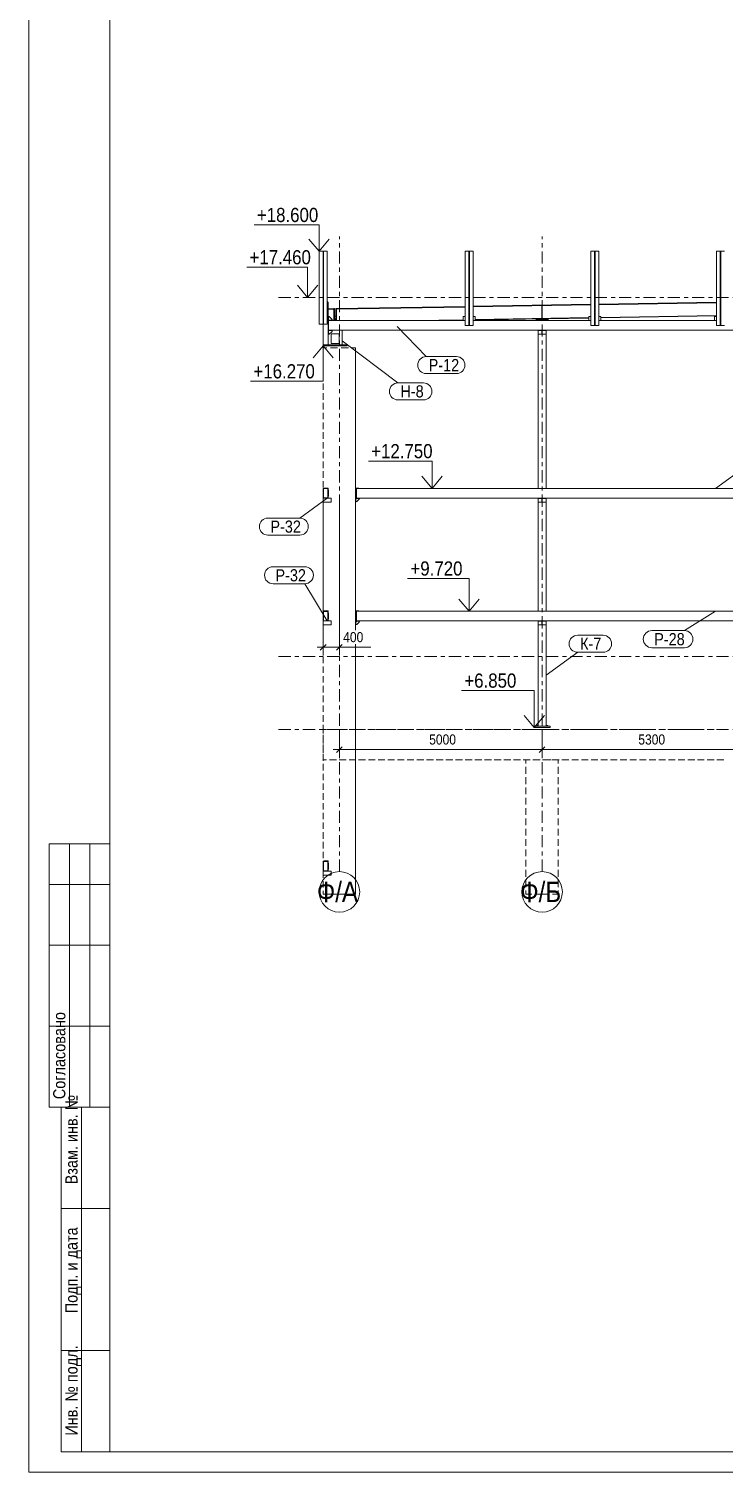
# Model space of a CAD drawing. Header units: millimetres. Extents: x -423 to 766, y -621 to 220.
# Drawn here: x -423.5 to -252, y -621.4 to -265.3 of the extents above; entities that cross this region are included whole.
import ezdxf

# ---------------------------------------------------------------- set-up
doc = ezdxf.new("R2010")
doc.units = ezdxf.units.MM
doc.linetypes.add('XKITLINE00', pattern=[0])
doc.linetypes.add('XKITLINE03', pattern=[6, 3, -1, 1, -1])
for name, color, linetype, lineweight in [('DrawingSheet', 5, 'Continuous', 0), ('LevelText', 7, 'Continuous', 0), ('OtherObjectType', 1, 'Continuous', 0), ('Part', 2, 'Continuous', 0), ('PartMark', 3, 'Continuous', 0), ('ReferenceModel', 1, 'Continuous', 0), ('S-GRID', 1, 'Continuous', 0), ('Z-DIMENSIONS', 1, 'Continuous', 0)]:
    doc.layers.add(name, color=color, linetype=linetype, lineweight=lineweight)
doc.styles.add('GOST type A', font='ARIAL.TTF')

msp = doc.modelspace()

# ---------------------------------------------------------------- linework, layer by layer
at = {"layer": 'DrawingSheet', "linetype": 'XKITLINE00', "lineweight": 0}
for p, q in [((-423.49, 219.62), (-423.49, -621.38)), ((-403.49, 214.62), (-403.49, -616.38)), ((-403.49, -616.38), (760.51, -616.38)), ((-423.49, -621.38), (765.51, -621.38))]:
    msp.add_line(p, q, dxfattribs=at)
at = {"layer": 'LevelText', "linetype": 'XKITLINE00', "lineweight": 0}
for p, q in [((-354.7, -313.69), (-367.95, -313.69)), ((-351.9, -313.69), (-354.7, -313.69)), ((-351.9, -320.19), (-351.9, -313.69)), ((-354.4, -317.19), (-351.9, -320.19)), ((-351.9, -320.19), (-349.4, -317.19)), ((-356.52, -324.12), (-369.77, -324.12)), ((-354.75, -324.12), (-356.52, -324.12)), ((-354.75, -331.59), (-354.75, -324.12)), ((-357.25, -328.59), (-354.75, -331.59)), ((-354.75, -331.59), (-352.25, -328.59)), ((-350.9, -343.49), (-353.4, -346.49)), ((-350.9, -343.49), (-350.9, -352.26)), ((-348.4, -346.49), (-350.9, -343.49)), ((-355.55, -352.26), (-368.8, -352.26)), ((-350.9, -352.26), (-355.55, -352.26)), ((-326.73, -371.96), (-339.76, -371.96)), ((-324.04, -371.96), (-326.73, -371.96)), ((-324.04, -378.69), (-324.04, -371.96)), ((-326.54, -375.69), (-324.04, -378.69)), ((-324.04, -378.69), (-321.54, -375.69)), ((-318.18, -400.91), (-330.07, -400.91)), ((-314.9, -400.91), (-318.18, -400.91)), ((-314.9, -408.99), (-314.9, -400.91)), ((-317.4, -405.99), (-314.9, -408.99)), ((-314.9, -408.99), (-312.4, -405.99)), ((-305.12, -428.56), (-316.78, -428.56)), ((-298.85, -428.56), (-305.12, -428.56)), ((-298.85, -437.69), (-298.85, -428.56)), ((-301.35, -434.69), (-298.85, -437.69)), ((-298.85, -437.69), (-296.35, -434.69))]:
    msp.add_line(p, q, dxfattribs=at)
at = {"layer": 'OtherObjectType', "linetype": 'XKITLINE00', "lineweight": 0}
for p, q in [((-418.49, -531.38), (-418.49, -466.38)), ((-418.49, -466.38), (-403.49, -466.38)), ((-413.49, -531.38), (-413.49, -466.38)), ((-408.49, -531.38), (-408.49, -466.38)), ((-403.49, -466.38), (-403.49, -616.38)), ((-418.49, -476.38), (-403.49, -476.38)), ((-418.49, -491.38), (-403.49, -491.38)), ((-418.49, -511.38), (-403.49, -511.38)), ((-418.49, -531.38), (-403.49, -531.38)), ((-415.49, -531.38), (-415.49, -616.38)), ((-410.49, -531.38), (-410.49, -616.38)), ((-415.49, -556.38), (-403.49, -556.38)), ((-415.49, -591.38), (-403.49, -591.38)), ((-415.49, -616.38), (-403.49, -616.38))]:
    msp.add_line(p, q, dxfattribs=at)
at = {"layer": 'Part', "linetype": 'XKITLINE00', "lineweight": 0}
for p, q in [((-350.9, -320.19), (-351.9, -320.19)), ((-351.9, -320.19), (-351.9, -338.19)), ((-349.9, -320.19), (-350.9, -320.19)), ((-350.9, -320.19), (-350.9, -338.19)), ((-350.82, -338.19), (-350.82, -320.19)), ((-349.9, -320.19), (-349.9, -338.19)), ((-314.9, -320.19), (-315.9, -320.19)), ((-315.9, -320.19), (-315.9, -338.49)), ((-314.98, -338.49), (-314.98, -320.19)), ((-314.9, -338.49), (-314.9, -320.19)), ((-314.9, -320.19), (-313.9, -320.19)), ((-314.9, -320.19), (-314.9, -338.49)), ((-314.82, -338.49), (-314.82, -320.19)), ((-313.9, -338.49), (-313.9, -320.19)), ((-283.9, -320.19), (-284.9, -320.19)), ((-284.9, -320.19), (-284.9, -338.49)), ((-283.98, -338.49), (-283.98, -320.19)), ((-283.9, -338.49), (-283.9, -320.19)), ((-283.9, -320.19), (-282.9, -320.19)), ((-283.9, -320.19), (-283.9, -338.49)), ((-283.82, -338.49), (-283.82, -320.19)), ((-282.9, -338.49), (-282.9, -320.19)), ((-252.9, -320.19), (-253.9, -320.19)), ((-253.9, -320.19), (-253.9, -338.49)), ((-252.98, -338.49), (-252.98, -320.19)), ((-252.9, -338.49), (-252.9, -320.19)), ((-252.9, -320.19), (-251.9, -320.19)), ((-252.9, -320.19), (-252.9, -338.49)), ((-252.82, -338.49), (-252.82, -320.19)), ((-349.9, -332.69), (-349.75, -332.69)), ((-349.9, -332.73), (-349.7, -332.73)), ((-349.75, -332.69), (-349.75, -332.73)), ((-349.7, -343.29), (-349.7, -332.73)), ((-349.7, -334.39), (-348.28, -334.39)), ((-349.7, -334.47), (-348.28, -334.47)), ((-348.48, -334.47), (-348.28, -334.67)), ((-348.28, -337.29), (-348.28, -334.29)), ((-348.28, -334.29), (-348.12, -334.29)), ((-348.12, -334.29), (-348.12, -337.29)), ((-347.64, -334.29), (-347.8, -334.29)), ((-347.8, -334.29), (-347.8, -337.29)), ((-347.64, -334.36), (-315.9, -333.82)), ((-347.64, -334.5), (-315.9, -333.96)), ((-347.64, -337.29), (-347.64, -334.29)), ((-313.9, -333.78), (-284.9, -333.28)), ((-313.9, -333.92), (-284.9, -333.42)), ((-297.01, -333.64), (-296.95, -336.74)), ((-297.01, -333.64), (-296.91, -333.64)), ((-296.91, -333.64), (-296.85, -336.74)), ((-282.9, -333.25), (-253.9, -332.75)), ((-282.9, -333.39), (-253.9, -332.89)), ((-351.9, -338.19), (-350.9, -338.19)), ((-349.9, -338.19), (-350.9, -338.19)), ((-350.9, -343.29), (-350.9, -338.19)), ((-349.7, -337.29), (-349.7, -336.29)), ((-349.7, -336.29), (-349.62, -336.29)), ((-348.7, -337.29), (-349.7, -337.29)), ((-349.62, -336.29), (-349.62, -337.21)), ((-349.62, -336.29), (-349.42, -336.29)), ((-349.47, -337.21), (-349.62, -337.06)), ((-349.62, -337.21), (-348.7, -337.21)), ((-349.6, -337.34), (-349.6, -339.64)), ((-349.6, -337.34), (-349.56, -337.34)), ((-349.56, -337.29), (-315.9, -337.29)), ((-349.56, -339.69), (-349.56, -337.29)), ((-349.42, -336.29), (-348.7, -337.01)), ((-348.7, -337.01), (-348.7, -337.21)), ((-348.7, -337.21), (-348.7, -337.29)), ((-348.12, -336.19), (-347.8, -336.19)), ((-348.04, -336.89), (-348.12, -336.89)), ((-348.12, -336.89), (-348.12, -337.29)), ((-348.04, -336.89), (-347.88, -336.89)), ((-348.04, -337.29), (-348.04, -336.89)), ((-347.88, -336.99), (-348.04, -336.99)), ((-348.04, -336.99), (-348.04, -337.29)), ((-347.8, -336.89), (-347.88, -336.89)), ((-347.88, -336.89), (-347.88, -337.29)), ((-347.88, -337.29), (-347.88, -336.99)), ((-347.8, -337.29), (-347.8, -336.89)), ((-328.38, -337.29), (-316.4, -337.09)), ((-320.25, -337.29), (-316.4, -337.23)), ((-316.4, -336.29), (-315.9, -336.29)), ((-316.4, -337.29), (-316.4, -336.29)), ((-316.4, -337.29), (-315.9, -337.29)), ((-313.9, -336.29), (-313.4, -336.29)), ((-313.9, -337.29), (-284.9, -337.29)), ((-313.9, -337.29), (-313.4, -337.29)), ((-313.4, -337.29), (-313.4, -336.29)), ((-313.4, -337.04), (-285.4, -336.55)), ((-313.4, -337.18), (-296.87, -336.89)), ((-295.4, -336.86), (-298.4, -336.92)), ((-298.4, -336.92), (-298.4, -337.08)), ((-295.41, -337.02), (-298.4, -337.08)), ((-298.4, -337.08), (-298.4, -337.24)), ((-295.4, -337.18), (-298.4, -337.24)), ((-297.9, -337.29), (-297.9, -337.23)), ((-296.95, -336.74), (-296.85, -336.74)), ((-295.9, -337.29), (-295.9, -337.19)), ((-295.4, -337.02), (-295.41, -337.02)), ((-295.41, -337.02), (-295.4, -337.18)), ((-295.4, -336.87), (-285.4, -336.69)), ((-295.4, -336.86), (-295.4, -337.02)), ((-285.4, -336.29), (-284.9, -336.29)), ((-285.4, -337.29), (-285.4, -336.29)), ((-285.4, -337.29), (-284.9, -337.29)), ((-282.9, -336.29), (-282.4, -336.29)), ((-282.9, -337.29), (-253.9, -337.29)), ((-282.9, -337.29), (-282.4, -337.29)), ((-282.4, -336.5), (-253.9, -336.01)), ((-282.4, -336.64), (-253.9, -336.15)), ((-282.4, -337.29), (-282.4, -336.29)), ((-254.4, -336.29), (-253.9, -336.29)), ((-254.4, -337.29), (-254.4, -336.29)), ((-254.4, -337.29), (-253.9, -337.29)), ((-349.7, -338.39), (-349.6, -338.39)), ((-349.7, -339.69), (-349.7, -340.69)), ((-348.7, -339.69), (-349.7, -339.69)), ((-349.7, -340.69), (-349.62, -340.69)), ((-349.62, -339.92), (-349.47, -339.77)), ((-349.62, -340.69), (-349.62, -339.77)), ((-349.62, -339.77), (-348.7, -339.77)), ((-349.62, -340.69), (-349.42, -340.69)), ((-349.6, -339.64), (-349.56, -339.64)), ((-231.99, -339.69), (-349.56, -339.69)), ((-349.42, -340.69), (-348.7, -339.97)), ((-348.96, -342.99), (-348.96, -340.59)), ((-348.96, -340.59), (-346.96, -340.59)), ((-348.7, -339.77), (-348.7, -339.69)), ((-348.7, -339.97), (-348.7, -339.77)), ((-346.96, -340.59), (-346.96, -342.99)), ((-346.22, -343.29), (-346.22, -339.69)), ((-314.9, -338.49), (-315.9, -338.49)), ((-314.9, -338.49), (-313.9, -338.49)), ((-297.9, -340.69), (-297.9, -339.69)), ((-297.9, -339.77), (-295.9, -339.77)), ((-295.9, -340.69), (-297.9, -340.69)), ((-297.9, -378.69), (-297.9, -340.69)), ((-296.95, -340.57), (-296.95, -339.77)), ((-296.95, -339.97), (-296.85, -339.97)), ((-296.85, -340.57), (-296.95, -340.57)), ((-296.85, -339.77), (-296.85, -340.57)), ((-295.9, -339.69), (-295.9, -340.69)), ((-295.9, -378.69), (-295.9, -340.69)), ((-283.9, -338.49), (-284.9, -338.49)), ((-283.9, -338.49), (-282.9, -338.49)), ((-252.9, -338.49), (-253.9, -338.49)), ((-252.9, -338.49), (-251.9, -338.49)), ((-350.9, -343.29), (-349.7, -343.29)), ((-350.9, -343.49), (-350.9, -343.29)), ((-350.9, -343.29), (-345.02, -343.29)), ((-350.9, -343.49), (-345.02, -343.49)), ((-346.96, -342.99), (-348.96, -342.99)), ((-345.02, -343.49), (-345.02, -343.29)), ((-350.9, -381.09), (-350.9, -378.69)), ((-350.9, -378.69), (-350.7, -378.69)), ((-349.74, -378.73), (-350.86, -378.73)), ((-350.86, -378.73), (-350.86, -381.05)), ((-350.7, -378.69), (-350.7, -378.61)), ((-349.7, -378.61), (-350.7, -378.61)), ((-349.7, -378.69), (-350.7, -378.69)), ((-349.74, -381.05), (-349.74, -378.73)), ((-349.7, -378.69), (-349.7, -378.61)), ((-349.7, -379.14), (-349.7, -378.69)), ((-349.7, -380.64), (-349.7, -379.14)), ((-349.7, -379.14), (-349.62, -379.14)), ((-349.62, -380.64), (-349.7, -380.64)), ((-349.7, -381.09), (-349.7, -380.64)), ((-349.62, -379.14), (-349.62, -380.64)), ((-342.1, -378.61), (-342.9, -378.61)), ((-342.9, -378.61), (-342.9, -378.69)), ((-342.9, -378.69), (-342.7, -378.69)), ((-342.9, -379.14), (-342.74, -379.14)), ((-342.9, -380.64), (-342.9, -379.14)), ((-342.74, -380.64), (-342.9, -380.64)), ((-342.74, -378.73), (-342.74, -381.05)), ((-342.74, -378.73), (-342.7, -378.73)), ((-342.7, -381.09), (-342.7, -378.69)), ((-342.7, -378.69), (-231.99, -378.69)), ((-342.1, -378.69), (-342.1, -378.61)), ((-348.9, -381.09), (-350.9, -381.09)), ((-350.9, -381.09), (-350.9, -382.09)), ((-348.9, -382.09), (-350.9, -382.09)), ((-350.86, -381.05), (-349.74, -381.05)), ((-348.9, -381.09), (-348.9, -382.09)), ((-342.9, -381.09), (-342.9, -382.09)), ((-341.9, -381.09), (-342.9, -381.09)), ((-342.9, -382.09), (-342.82, -382.09)), ((-342.82, -381.37), (-342.62, -381.17)), ((-342.82, -382.09), (-342.82, -381.17)), ((-342.82, -381.17), (-341.9, -381.17)), ((-342.82, -381.97), (-342.62, -381.97)), ((-342.74, -381.05), (-342.7, -381.05)), ((-342.7, -381.09), (-231.99, -381.09)), ((-342.62, -381.97), (-342.02, -381.37)), ((-342.02, -381.37), (-342.02, -381.17)), ((-341.9, -381.17), (-341.9, -381.09)), ((-297.9, -382.09), (-297.9, -381.09)), ((-297.9, -381.17), (-295.9, -381.17)), ((-295.9, -382.09), (-297.9, -382.09)), ((-297.9, -408.99), (-297.9, -382.09)), ((-296.95, -381.97), (-296.95, -381.17)), ((-296.95, -381.37), (-296.85, -381.37)), ((-296.85, -381.97), (-296.95, -381.97)), ((-296.85, -381.17), (-296.85, -381.97)), ((-295.9, -381.09), (-295.9, -382.09)), ((-295.9, -408.99), (-295.9, -382.09)), ((-350.9, -411.39), (-350.9, -408.99)), ((-350.9, -408.99), (-350.7, -408.99)), ((-349.74, -409.03), (-350.86, -409.03)), ((-350.86, -409.03), (-350.86, -411.35)), ((-350.7, -408.99), (-350.7, -408.91)), ((-349.7, -408.91), (-350.7, -408.91)), ((-349.7, -408.99), (-350.7, -408.99)), ((-349.74, -411.35), (-349.74, -409.03)), ((-349.7, -408.99), (-349.7, -408.91)), ((-349.7, -409.44), (-349.7, -408.99)), ((-349.7, -410.94), (-349.7, -409.44)), ((-349.7, -409.44), (-349.62, -409.44)), ((-349.62, -409.44), (-349.62, -410.94)), ((-342.1, -408.91), (-342.9, -408.91)), ((-342.9, -408.91), (-342.9, -408.99)), ((-342.9, -408.99), (-342.7, -408.99)), ((-342.9, -409.44), (-342.74, -409.44)), ((-342.9, -410.94), (-342.9, -409.44)), ((-342.74, -409.03), (-342.74, -411.35)), ((-342.74, -409.03), (-342.7, -409.03)), ((-342.7, -411.39), (-342.7, -408.99)), ((-342.7, -408.99), (-231.99, -408.99)), ((-342.1, -408.99), (-342.1, -408.91)), ((-348.9, -411.39), (-350.9, -411.39)), ((-350.9, -411.39), (-350.9, -412.39)), ((-348.9, -412.39), (-350.9, -412.39)), ((-350.86, -411.35), (-349.74, -411.35)), ((-349.7, -411.39), (-349.7, -410.94)), ((-349.62, -410.94), (-349.7, -410.94)), ((-348.9, -411.39), (-348.9, -412.39)), ((-342.74, -410.94), (-342.9, -410.94)), ((-342.9, -411.39), (-342.9, -412.39)), ((-341.9, -411.39), (-342.9, -411.39)), ((-342.9, -412.39), (-342.82, -412.39)), ((-342.82, -411.67), (-342.62, -411.47)), ((-342.82, -412.39), (-342.82, -411.47)), ((-342.82, -411.47), (-341.9, -411.47)), ((-342.82, -412.27), (-342.62, -412.27)), ((-342.74, -411.35), (-342.7, -411.35)), ((-342.7, -411.39), (-231.99, -411.39)), ((-342.62, -412.27), (-342.02, -411.67)), ((-342.02, -411.67), (-342.02, -411.47)), ((-341.9, -411.47), (-341.9, -411.39)), ((-297.9, -412.39), (-297.9, -411.39)), ((-297.9, -411.47), (-295.9, -411.47)), ((-297.9, -437.39), (-297.9, -412.39)), ((-295.9, -412.39), (-297.9, -412.39)), ((-296.95, -412.27), (-296.95, -411.47)), ((-296.95, -411.67), (-296.85, -411.67)), ((-296.85, -412.27), (-296.95, -412.27)), ((-296.85, -411.47), (-296.85, -412.27)), ((-295.9, -411.39), (-295.9, -412.39)), ((-295.9, -437.39), (-295.9, -412.39)), ((-298.85, -437.69), (-298.85, -437.39)), ((-298.85, -437.39), (-294.95, -437.39)), ((-298.85, -437.69), (-294.95, -437.69)), ((-298.3, -437.39), (-298.3, -437.19)), ((-298.3, -437.19), (-297.9, -437.19)), ((-295.5, -437.19), (-295.9, -437.19)), ((-295.5, -437.39), (-295.5, -437.19)), ((-294.95, -437.69), (-294.95, -437.39)), ((-350.9, -473.09), (-350.9, -470.69)), ((-350.9, -470.69), (-350.7, -470.69)), ((-348.9, -473.09), (-350.9, -473.09)), ((-350.9, -473.09), (-350.9, -474.09)), ((-349.74, -470.73), (-350.86, -470.73)), ((-350.86, -470.73), (-350.86, -473.05)), ((-350.86, -473.05), (-349.74, -473.05)), ((-350.7, -470.69), (-350.7, -470.61)), ((-349.7, -470.61), (-350.7, -470.61)), ((-349.7, -470.69), (-350.7, -470.69)), ((-349.74, -473.05), (-349.74, -470.73)), ((-349.7, -470.69), (-349.7, -470.61)), ((-349.7, -471.14), (-349.7, -470.69)), ((-349.7, -472.64), (-349.7, -471.14)), ((-349.7, -471.14), (-349.62, -471.14)), ((-349.7, -473.09), (-349.7, -472.64)), ((-349.62, -472.64), (-349.7, -472.64)), ((-349.62, -471.14), (-349.62, -472.64)), ((-348.9, -473.09), (-348.9, -474.09)), ((-348.9, -474.09), (-350.9, -474.09))]:
    msp.add_line(p, q, dxfattribs=at)
at = {"layer": 'PartMark', "linetype": 'XKITLINE00', "lineweight": 0}
for p, q in [((-332.65, -338.75), (-325.48, -346.18)), ((-346.23, -342.31), (-332.45, -352.67)), ((-325.48, -346.18), (-318.03, -346.18)), ((-325.48, -350.38), (-318.03, -350.38)), ((-332.45, -352.67), (-326.16, -352.67)), ((-332.45, -356.87), (-326.16, -356.87)), ((-254.14, -378.7), (-246.36, -373.02)), ((-349.94, -381.09), (-356.68, -386.03)), ((-364.52, -386.03), (-356.68, -386.03)), ((-364.52, -390.23), (-356.68, -390.23)), ((-363.27, -398.03), (-355.42, -398.03)), ((-363.27, -402.23), (-355.42, -402.23)), ((-349.94, -411.39), (-355.42, -402.23)), ((-254.14, -409), (-261.81, -413.79)), ((-288.13, -414.92), (-281.85, -414.92)), ((-269.85, -413.79), (-261.81, -413.79)), ((-295.91, -424.79), (-288.13, -419.12)), ((-288.13, -419.12), (-281.85, -419.12)), ((-269.85, -417.99), (-261.81, -417.99))]:
    msp.add_line(p, q, dxfattribs=at)
for centre, start, end in [((-325.48, -348.28), 90, 270), ((-318.03, -348.28), 270, 90), ((-332.45, -354.77), 90, 270), ((-326.16, -354.77), 270, 90), ((-364.52, -388.13), 90, 270), ((-356.68, -388.13), 270, 90), ((-363.27, -400.13), 90, 270), ((-355.42, -400.13), 270, 90), ((-288.13, -417.02), 90, 270), ((-281.85, -417.02), 270, 90), ((-269.85, -415.89), 90, 270), ((-261.81, -415.89), 270, 90)]:
    msp.add_arc(centre, 2.1, start, end, dxfattribs=at)
at = {"layer": 'ReferenceModel', "linetype": 'XKITLINE00', "lineweight": 0}
for p, q in [((-350.9, -343.99), (-350.9, -344.8)), ((-350.9, -343.99), (-350.01, -343.99)), ((-350.01, -343.99), (-350.9, -343.99)), ((-350.9, -344.8), (-350.9, -343.99)), ((-350.9, -343.99), (-350.01, -343.99)), ((-350.9, -343.99), (-350.9, -344.8)), ((-349.12, -343.99), (-347.35, -343.99)), ((-347.35, -343.99), (-349.12, -343.99)), ((-349.12, -343.99), (-347.35, -343.99)), ((-346.46, -343.99), (-344.68, -343.99)), ((-344.68, -343.99), (-346.46, -343.99)), ((-346.46, -343.99), (-344.68, -343.99)), ((-343.79, -343.99), (-342.9, -343.99)), ((-342.9, -343.99), (-343.79, -343.99)), ((-343.79, -343.99), (-342.9, -343.99)), ((-342.9, -343.99), (-342.9, -344.8)), ((-342.9, -346.11), (-342.9, -344.5)), ((-342.9, -346.11), (-342.9, -344.5)), ((-350.9, -345.6), (-350.9, -347.2)), ((-350.9, -347.2), (-350.9, -345.6)), ((-350.9, -345.6), (-350.9, -347.2)), ((-350.9, -348), (-350.9, -349.61)), ((-350.9, -349.61), (-350.9, -348)), ((-350.9, -348), (-350.9, -349.61)), ((-342.9, -345.6), (-342.9, -347.2)), ((-342.9, -348.52), (-342.9, -346.91)), ((-342.9, -348.52), (-342.9, -346.91)), ((-342.9, -348), (-342.9, -349.61)), ((-350.9, -350.41), (-350.9, -352.02)), ((-350.9, -352.02), (-350.9, -350.41)), ((-350.9, -350.41), (-350.9, -352.02)), ((-342.9, -350.92), (-342.9, -349.32)), ((-342.9, -350.92), (-342.9, -349.32)), ((-342.9, -350.41), (-342.9, -352.02)), ((-342.9, -353.33), (-342.9, -351.72)), ((-342.9, -353.33), (-342.9, -351.72)), ((-350.9, -352.82), (-350.9, -354.42)), ((-350.9, -354.42), (-350.9, -352.82)), ((-350.9, -352.82), (-350.9, -354.42)), ((-350.9, -355.22), (-350.9, -356.83)), ((-350.9, -356.83), (-350.9, -355.22)), ((-350.9, -355.22), (-350.9, -356.83)), ((-342.9, -352.82), (-342.9, -354.42)), ((-342.9, -355.74), (-342.9, -354.13)), ((-342.9, -355.74), (-342.9, -354.13)), ((-342.9, -355.22), (-342.9, -356.83)), ((-350.9, -357.63), (-350.9, -359.24)), ((-350.9, -359.24), (-350.9, -357.63)), ((-350.9, -357.63), (-350.9, -359.24)), ((-342.9, -358.14), (-342.9, -356.54)), ((-342.9, -358.14), (-342.9, -356.54)), ((-342.9, -357.63), (-342.9, -359.24)), ((-342.9, -360.55), (-342.9, -358.94)), ((-342.9, -360.55), (-342.9, -358.94)), ((-350.9, -360.04), (-350.9, -361.64)), ((-350.9, -361.64), (-350.9, -360.04)), ((-350.9, -360.04), (-350.9, -361.64)), ((-350.9, -362.44), (-350.9, -364.05)), ((-350.9, -364.05), (-350.9, -362.44)), ((-350.9, -362.44), (-350.9, -364.05)), ((-342.9, -360.04), (-342.9, -361.64)), ((-342.9, -362.96), (-342.9, -361.35)), ((-342.9, -362.96), (-342.9, -361.35)), ((-342.9, -362.44), (-342.9, -364.05)), ((-350.9, -364.85), (-350.9, -366.46)), ((-350.9, -366.46), (-350.9, -364.85)), ((-350.9, -364.85), (-350.9, -366.46)), ((-342.9, -365.36), (-342.9, -363.76)), ((-342.9, -365.36), (-342.9, -363.76)), ((-342.9, -364.85), (-342.9, -366.46)), ((-342.9, -367.77), (-342.9, -366.16)), ((-342.9, -367.77), (-342.9, -366.16)), ((-350.9, -367.26), (-350.9, -368.86)), ((-350.9, -368.86), (-350.9, -367.26)), ((-350.9, -367.26), (-350.9, -368.86)), ((-350.9, -369.66), (-350.9, -371.27)), ((-350.9, -371.27), (-350.9, -369.66)), ((-350.9, -369.66), (-350.9, -371.27)), ((-342.9, -367.26), (-342.9, -368.86)), ((-342.9, -370.18), (-342.9, -368.57)), ((-342.9, -370.18), (-342.9, -368.57)), ((-342.9, -369.66), (-342.9, -371.27)), ((-350.9, -372.07), (-350.9, -373.68)), ((-350.9, -373.68), (-350.9, -372.07)), ((-350.9, -372.07), (-350.9, -373.68)), ((-342.9, -372.58), (-342.9, -370.98)), ((-342.9, -372.58), (-342.9, -370.98)), ((-342.9, -372.07), (-342.9, -373.68)), ((-342.9, -374.99), (-342.9, -373.38)), ((-342.9, -374.99), (-342.9, -373.38)), ((-350.9, -374.48), (-350.9, -376.08)), ((-350.9, -376.08), (-350.9, -374.48)), ((-350.9, -374.48), (-350.9, -376.08)), ((-350.9, -376.88), (-350.9, -378.49)), ((-350.9, -378.49), (-350.9, -376.88)), ((-350.9, -376.88), (-350.9, -378.49)), ((-342.9, -374.48), (-342.9, -376.08)), ((-342.9, -377.4), (-342.9, -375.79)), ((-342.9, -377.4), (-342.9, -375.79)), ((-342.9, -376.88), (-342.9, -378.49)), ((-350.9, -379.29), (-350.9, -380.9)), ((-350.9, -380.9), (-350.9, -379.29)), ((-350.9, -379.29), (-350.9, -380.9)), ((-342.9, -379.8), (-342.9, -378.2)), ((-342.9, -379.8), (-342.9, -378.2)), ((-342.9, -379.29), (-342.9, -380.9)), ((-342.9, -382.21), (-342.9, -380.6)), ((-342.9, -382.21), (-342.9, -380.6)), ((-350.9, -381.7), (-350.9, -383.3)), ((-350.9, -383.3), (-350.9, -381.7)), ((-350.9, -381.7), (-350.9, -383.3)), ((-350.9, -384.1), (-350.9, -385.71)), ((-350.9, -385.71), (-350.9, -384.1)), ((-350.9, -384.1), (-350.9, -385.71)), ((-342.9, -381.7), (-342.9, -383.3)), ((-342.9, -384.62), (-342.9, -383.01)), ((-342.9, -384.62), (-342.9, -383.01)), ((-342.9, -384.1), (-342.9, -385.71)), ((-350.9, -386.51), (-350.9, -388.12)), ((-350.9, -388.12), (-350.9, -386.51)), ((-350.9, -386.51), (-350.9, -388.12)), ((-342.9, -387.02), (-342.9, -385.42)), ((-342.9, -387.02), (-342.9, -385.42)), ((-342.9, -386.51), (-342.9, -388.12)), ((-342.9, -389.43), (-342.9, -387.82)), ((-342.9, -389.43), (-342.9, -387.82)), ((-350.9, -388.92), (-350.9, -390.52)), ((-350.9, -390.52), (-350.9, -388.92)), ((-350.9, -388.92), (-350.9, -390.52)), ((-350.9, -391.32), (-350.9, -392.93)), ((-350.9, -392.93), (-350.9, -391.32)), ((-350.9, -391.32), (-350.9, -392.93)), ((-342.9, -388.92), (-342.9, -390.52)), ((-342.9, -391.84), (-342.9, -390.23)), ((-342.9, -391.84), (-342.9, -390.23)), ((-342.9, -391.32), (-342.9, -392.93)), ((-350.9, -393.73), (-350.9, -395.34)), ((-350.9, -395.34), (-350.9, -393.73)), ((-350.9, -393.73), (-350.9, -395.34)), ((-342.9, -394.24), (-342.9, -392.64)), ((-342.9, -394.24), (-342.9, -392.64)), ((-342.9, -393.73), (-342.9, -395.34)), ((-342.9, -396.65), (-342.9, -395.04)), ((-342.9, -396.65), (-342.9, -395.04)), ((-350.9, -396.14), (-350.9, -397.74)), ((-350.9, -397.74), (-350.9, -396.14)), ((-350.9, -396.14), (-350.9, -397.74)), ((-350.9, -398.54), (-350.9, -400.15)), ((-350.9, -400.15), (-350.9, -398.54)), ((-350.9, -398.54), (-350.9, -400.15)), ((-342.9, -396.14), (-342.9, -397.74)), ((-342.9, -399.06), (-342.9, -397.45)), ((-342.9, -399.06), (-342.9, -397.45)), ((-342.9, -398.54), (-342.9, -400.15)), ((-350.9, -400.95), (-350.9, -402.56)), ((-350.9, -402.56), (-350.9, -400.95)), ((-350.9, -400.95), (-350.9, -402.56)), ((-342.9, -401.46), (-342.9, -399.86)), ((-342.9, -401.46), (-342.9, -399.86)), ((-342.9, -400.95), (-342.9, -402.56)), ((-342.9, -403.87), (-342.9, -402.26)), ((-342.9, -403.87), (-342.9, -402.26)), ((-350.9, -403.36), (-350.9, -404.96)), ((-350.9, -404.96), (-350.9, -403.36)), ((-350.9, -403.36), (-350.9, -404.96)), ((-350.9, -405.76), (-350.9, -407.37)), ((-350.9, -407.37), (-350.9, -405.76)), ((-350.9, -405.76), (-350.9, -407.37)), ((-342.9, -403.36), (-342.9, -404.96)), ((-342.9, -406.28), (-342.9, -404.67)), ((-342.9, -406.28), (-342.9, -404.67)), ((-342.9, -405.76), (-342.9, -407.37)), ((-350.9, -408.17), (-350.9, -409.78)), ((-350.9, -409.78), (-350.9, -408.17)), ((-350.9, -408.17), (-350.9, -409.78)), ((-342.9, -408.68), (-342.9, -407.08)), ((-342.9, -408.68), (-342.9, -407.08)), ((-342.9, -408.17), (-342.9, -409.78)), ((-350.9, -410.58), (-350.9, -412.18)), ((-350.9, -412.18), (-350.9, -410.58)), ((-350.9, -410.58), (-350.9, -412.18)), ((-350.9, -412.99), (-350.9, -414.59)), ((-350.9, -414.59), (-350.9, -412.99)), ((-350.9, -412.99), (-350.9, -414.59)), ((-342.9, -411.09), (-342.9, -409.49)), ((-342.9, -411.09), (-342.9, -409.49)), ((-342.9, -410.58), (-342.9, -412.18)), ((-342.9, -413.5), (-342.9, -411.89)), ((-342.9, -413.5), (-342.9, -411.89)), ((-342.9, -412.99), (-342.9, -413.64)), ((-350.9, -415.39), (-350.9, -417)), ((-350.9, -417), (-350.9, -415.39)), ((-350.9, -415.39), (-350.9, -417)), ((-350.9, -417.8), (-350.9, -419.4)), ((-350.9, -419.4), (-350.9, -417.8)), ((-350.9, -417.8), (-350.9, -419.4)), ((-342.9, -417.14), (-342.9, -418.09)), ((-342.9, -419.4), (-342.9, -417.8)), ((-342.9, -419.4), (-342.9, -417.8)), ((-342.9, -418.89), (-342.9, -420.5)), ((-350.9, -420.21), (-350.9, -421.81)), ((-350.9, -421.81), (-350.9, -420.21)), ((-350.9, -420.21), (-350.9, -421.81)), ((-350.9, -422.61), (-350.9, -424.22)), ((-350.9, -424.22), (-350.9, -422.61)), ((-350.9, -422.61), (-350.9, -424.22)), ((-342.9, -421.81), (-342.9, -420.21)), ((-342.9, -421.81), (-342.9, -420.21)), ((-342.9, -421.3), (-342.9, -422.9)), ((-342.9, -424.22), (-342.9, -422.61)), ((-342.9, -424.22), (-342.9, -422.61)), ((-350.9, -425.02), (-350.9, -426.62)), ((-350.9, -426.62), (-350.9, -425.02)), ((-350.9, -425.02), (-350.9, -426.62)), ((-342.9, -423.71), (-342.9, -425.31)), ((-342.9, -426.62), (-342.9, -425.02)), ((-342.9, -426.62), (-342.9, -425.02)), ((-342.9, -426.11), (-342.9, -427.72)), ((-350.9, -427.43), (-350.9, -429.03)), ((-350.9, -429.03), (-350.9, -427.43)), ((-350.9, -427.43), (-350.9, -429.03)), ((-350.9, -429.83), (-350.9, -431.44)), ((-350.9, -431.44), (-350.9, -429.83)), ((-350.9, -429.83), (-350.9, -431.44)), ((-342.9, -429.03), (-342.9, -427.43)), ((-342.9, -429.03), (-342.9, -427.43)), ((-342.9, -428.52), (-342.9, -430.12)), ((-342.9, -431.44), (-342.9, -429.83)), ((-342.9, -431.44), (-342.9, -429.83)), ((-350.9, -432.24), (-350.9, -433.84)), ((-350.9, -433.84), (-350.9, -432.24)), ((-350.9, -432.24), (-350.9, -433.84)), ((-342.9, -430.93), (-342.9, -432.53)), ((-342.9, -433.84), (-342.9, -432.24)), ((-342.9, -433.84), (-342.9, -432.24)), ((-342.9, -433.33), (-342.9, -434.94)), ((-350.9, -434.65), (-350.9, -436.25)), ((-350.9, -436.25), (-350.9, -434.65)), ((-350.9, -434.65), (-350.9, -436.25)), ((-350.9, -437.05), (-350.9, -438.66)), ((-350.9, -438.66), (-350.9, -437.05)), ((-350.9, -437.05), (-350.9, -438.66)), ((-342.9, -436.25), (-342.9, -434.65)), ((-342.9, -436.25), (-342.9, -434.65)), ((-342.9, -435.74), (-342.9, -437.34)), ((-342.9, -438.66), (-342.9, -437.05)), ((-342.9, -438.66), (-342.9, -437.05)), ((-350.9, -438.19), (-350.9, -438.19)), ((-350.11, -438.19), (-350.9, -438.19)), ((-350.9, -439.03), (-350.9, -438.19)), ((-350.9, -438.31), (-350.9, -438.19)), ((-350.09, -438.19), (-350.9, -438.19)), ((-350.9, -438.31), (-350.9, -438.19)), ((-350.9, -438.19), (-350.09, -438.19)), ((-350.9, -438.31), (-350.9, -439.13)), ((-350.9, -439.46), (-350.9, -441.06)), ((-350.9, -441.06), (-350.9, -439.46)), ((-350.9, -439.46), (-350.9, -441.06)), ((-350.9, -441.53), (-350.9, -439.86)), ((-350.9, -439.95), (-350.9, -441.59)), ((-347.72, -438.19), (-349.31, -438.19)), ((-347.64, -438.19), (-349.27, -438.19)), ((-349.27, -438.19), (-347.64, -438.19)), ((-345.33, -438.19), (-346.92, -438.19)), ((-346.01, -438.19), (-346.82, -438.19)), ((-346.82, -438.19), (-346.01, -438.19)), ((-345.21, -438.19), (-346.01, -438.19)), ((-342.94, -438.19), (-344.53, -438.19)), ((-342.82, -438.19), (-344.41, -438.19)), ((-342.9, -438.15), (-342.9, -439.75)), ((-342.9, -441.06), (-342.9, -439.46)), ((-342.9, -441.06), (-342.9, -439.46)), ((-342.9, -440.55), (-342.9, -442.16)), ((-340.55, -438.19), (-342.15, -438.19)), ((-340.44, -438.19), (-342.03, -438.19)), ((-338.17, -438.19), (-339.76, -438.19)), ((-338.05, -438.19), (-339.64, -438.19)), ((-335.78, -438.19), (-337.37, -438.19)), ((-335.66, -438.19), (-337.25, -438.19)), ((-333.39, -438.19), (-334.98, -438.19)), ((-333.27, -438.19), (-334.87, -438.19)), ((-331, -438.19), (-332.59, -438.19)), ((-330.89, -438.19), (-332.48, -438.19)), ((-328.61, -438.19), (-330.2, -438.19)), ((-328.5, -438.19), (-330.09, -438.19)), ((-326.22, -438.19), (-327.82, -438.19)), ((-326.11, -438.19), (-327.7, -438.19)), ((-323.84, -438.19), (-325.43, -438.19)), ((-323.73, -438.19), (-325.32, -438.19)), ((-321.45, -438.19), (-323.04, -438.19)), ((-321.34, -438.19), (-322.93, -438.19)), ((-319.06, -438.19), (-320.65, -438.19)), ((-318.95, -438.19), (-320.54, -438.19)), ((-316.67, -438.19), (-318.26, -438.19)), ((-316.56, -438.19), (-318.16, -438.19)), ((-314.28, -438.19), (-315.88, -438.19)), ((-314.18, -438.19), (-315.77, -438.19)), ((-311.9, -438.19), (-313.49, -438.19)), ((-311.79, -438.19), (-313.38, -438.19)), ((-309.51, -438.19), (-311.1, -438.19)), ((-309.4, -438.19), (-310.99, -438.19)), ((-307.12, -438.19), (-308.71, -438.19)), ((-307.02, -438.19), (-308.61, -438.19)), ((-304.73, -438.19), (-306.32, -438.19)), ((-304.63, -438.19), (-306.22, -438.19)), ((-302.34, -438.19), (-303.94, -438.19)), ((-302.24, -438.19), (-303.83, -438.19)), ((-299.96, -438.19), (-301.55, -438.19)), ((-299.85, -438.19), (-301.45, -438.19)), ((-297.57, -438.19), (-299.16, -438.19)), ((-297.47, -438.19), (-299.06, -438.19)), ((-295.18, -438.19), (-296.77, -438.19)), ((-295.08, -438.19), (-296.67, -438.19)), ((-292.79, -438.19), (-294.38, -438.19)), ((-292.69, -438.19), (-294.28, -438.19)), ((-290.4, -438.19), (-292, -438.19)), ((-290.31, -438.19), (-291.9, -438.19)), ((-288.02, -438.19), (-289.61, -438.19)), ((-287.92, -438.19), (-289.51, -438.19)), ((-285.63, -438.19), (-287.22, -438.19)), ((-285.53, -438.19), (-287.12, -438.19)), ((-283.24, -438.19), (-284.83, -438.19)), ((-283.14, -438.19), (-284.74, -438.19)), ((-280.85, -438.19), (-282.44, -438.19)), ((-280.76, -438.19), (-282.35, -438.19)), ((-278.46, -438.19), (-280.06, -438.19)), ((-278.37, -438.19), (-279.96, -438.19)), ((-276.08, -438.19), (-277.67, -438.19)), ((-275.98, -438.19), (-277.57, -438.19)), ((-273.69, -438.19), (-275.28, -438.19)), ((-273.6, -438.19), (-275.19, -438.19)), ((-271.3, -438.19), (-272.89, -438.19)), ((-271.21, -438.19), (-272.8, -438.19)), ((-268.91, -438.19), (-270.5, -438.19)), ((-268.82, -438.19), (-270.41, -438.19)), ((-266.52, -438.19), (-268.12, -438.19)), ((-266.43, -438.19), (-268.03, -438.19)), ((-264.14, -438.19), (-265.73, -438.19)), ((-264.05, -438.19), (-265.64, -438.19)), ((-261.75, -438.19), (-263.34, -438.19)), ((-261.66, -438.19), (-263.25, -438.19)), ((-259.36, -438.19), (-260.95, -438.19)), ((-259.27, -438.19), (-260.86, -438.19)), ((-256.97, -438.19), (-258.56, -438.19)), ((-256.89, -438.19), (-258.48, -438.19)), ((-254.58, -438.19), (-256.18, -438.19)), ((-254.5, -438.19), (-256.09, -438.19)), ((-252.19, -438.19), (-253.79, -438.19)), ((-252.11, -438.19), (-253.7, -438.19)), ((-350.9, -441.87), (-350.9, -443.47)), ((-350.9, -443.47), (-350.9, -441.87)), ((-350.9, -441.87), (-350.9, -443.47)), ((-350.9, -444.03), (-350.9, -442.36)), ((-350.9, -442.41), (-350.9, -444.05)), ((-350.9, -444.27), (-350.9, -445.88)), ((-350.9, -445.88), (-350.9, -444.27)), ((-350.9, -444.27), (-350.9, -445.88)), ((-350.9, -445.69), (-350.9, -444.86)), ((-350.9, -444.87), (-350.9, -445.69)), ((-342.9, -443.47), (-342.9, -441.87)), ((-342.9, -443.47), (-342.9, -441.87)), ((-342.9, -442.96), (-342.9, -444.56)), ((-342.9, -445.88), (-342.9, -444.27)), ((-342.9, -445.88), (-342.9, -444.27)), ((-350.9, -445.69), (-350.9, -445.69)), ((-350.11, -445.69), (-350.9, -445.69)), ((-350.09, -445.69), (-350.9, -445.69)), ((-350.09, -445.69), (-350.9, -445.69)), ((-350.9, -446.68), (-350.9, -448.28)), ((-350.9, -448.28), (-350.9, -446.68)), ((-350.9, -446.68), (-350.9, -448.28)), ((-347.72, -445.69), (-349.31, -445.69)), ((-347.64, -445.69), (-349.27, -445.69)), ((-347.64, -445.69), (-349.27, -445.69)), ((-345.33, -445.69), (-346.92, -445.69)), ((-346.01, -445.69), (-346.82, -445.69)), ((-346.01, -445.69), (-346.82, -445.69)), ((-346.01, -445.69), (-345.21, -445.69)), ((-342.94, -445.69), (-344.53, -445.69)), ((-344.41, -445.69), (-342.82, -445.69)), ((-342.9, -445.37), (-342.9, -446.97)), ((-342.9, -448.28), (-342.9, -446.68)), ((-342.9, -448.28), (-342.9, -446.68)), ((-342.9, -447.77), (-342.9, -449.38)), ((-340.55, -445.69), (-342.15, -445.69)), ((-342.03, -445.69), (-340.44, -445.69)), ((-338.17, -445.69), (-339.76, -445.69)), ((-339.64, -445.69), (-338.05, -445.69)), ((-335.78, -445.69), (-337.37, -445.69)), ((-337.25, -445.69), (-335.66, -445.69)), ((-333.39, -445.69), (-334.98, -445.69)), ((-334.87, -445.69), (-333.27, -445.69)), ((-331, -445.69), (-332.59, -445.69)), ((-332.48, -445.69), (-330.89, -445.69)), ((-328.61, -445.69), (-330.2, -445.69)), ((-330.09, -445.69), (-328.5, -445.69)), ((-326.22, -445.69), (-327.82, -445.69)), ((-327.7, -445.69), (-326.11, -445.69)), ((-323.84, -445.69), (-325.43, -445.69)), ((-325.32, -445.69), (-323.73, -445.69)), ((-321.45, -445.69), (-323.04, -445.69)), ((-322.93, -445.69), (-321.34, -445.69)), ((-319.06, -445.69), (-320.65, -445.69)), ((-320.54, -445.69), (-318.95, -445.69)), ((-316.67, -445.69), (-318.26, -445.69)), ((-318.16, -445.69), (-316.56, -445.69)), ((-314.28, -445.69), (-315.88, -445.69)), ((-315.77, -445.69), (-314.18, -445.69)), ((-311.9, -445.69), (-313.49, -445.69)), ((-313.38, -445.69), (-311.79, -445.69)), ((-309.51, -445.69), (-311.1, -445.69)), ((-310.99, -445.69), (-309.4, -445.69)), ((-307.12, -445.69), (-308.71, -445.69)), ((-308.61, -445.69), (-307.02, -445.69)), ((-304.73, -445.69), (-306.32, -445.69)), ((-306.22, -445.69), (-304.63, -445.69)), ((-302.34, -445.69), (-303.94, -445.69)), ((-303.83, -445.69), (-302.24, -445.69)), ((-299.96, -445.69), (-301.55, -445.69)), ((-301.45, -445.69), (-299.85, -445.69)), ((-300.01, -445.69), (-300.9, -445.69)), ((-300.9, -445.69), (-300.9, -446.54)), ((-300.01, -445.69), (-300.9, -445.69)), ((-300.9, -445.69), (-300.9, -446.54)), ((-300.9, -445.69), (-300.01, -445.69)), ((-300.9, -445.69), (-300.9, -446.54)), ((-300.9, -447.39), (-300.9, -449.09)), ((-300.9, -447.39), (-300.9, -449.09)), ((-300.9, -447.39), (-300.9, -449.09)), ((-297.57, -445.69), (-299.16, -445.69)), ((-297.35, -445.69), (-299.12, -445.69)), ((-297.35, -445.69), (-299.12, -445.69)), ((-299.12, -445.69), (-297.35, -445.69)), ((-299.06, -445.69), (-297.47, -445.69)), ((-295.18, -445.69), (-296.77, -445.69)), ((-296.67, -445.69), (-295.08, -445.69)), ((-294.68, -445.69), (-296.46, -445.69)), ((-294.68, -445.69), (-296.46, -445.69)), ((-296.46, -445.69), (-294.68, -445.69)), ((-292.79, -445.69), (-294.38, -445.69)), ((-294.28, -445.69), (-292.69, -445.69)), ((-292.9, -445.69), (-293.79, -445.69)), ((-292.9, -445.69), (-293.79, -445.69)), ((-293.79, -445.69), (-292.9, -445.69)), ((-292.9, -445.69), (-292.9, -446.54)), ((-292.9, -445.69), (-292.9, -446.54)), ((-292.9, -446.54), (-292.9, -445.69)), ((-292.9, -447.39), (-292.9, -449.09)), ((-292.9, -447.39), (-292.9, -449.09)), ((-292.9, -449.09), (-292.9, -447.39)), ((-290.4, -445.69), (-292, -445.69)), ((-291.9, -445.69), (-290.31, -445.69)), ((-288.02, -445.69), (-289.61, -445.69)), ((-289.51, -445.69), (-287.92, -445.69)), ((-285.63, -445.69), (-287.22, -445.69)), ((-287.12, -445.69), (-285.53, -445.69)), ((-283.24, -445.69), (-284.83, -445.69)), ((-284.74, -445.69), (-283.14, -445.69)), ((-280.85, -445.69), (-282.44, -445.69)), ((-282.35, -445.69), (-280.76, -445.69)), ((-278.46, -445.69), (-280.06, -445.69)), ((-279.96, -445.69), (-278.37, -445.69)), ((-276.08, -445.69), (-277.67, -445.69)), ((-277.57, -445.69), (-275.98, -445.69)), ((-273.69, -445.69), (-275.28, -445.69)), ((-275.19, -445.69), (-273.6, -445.69)), ((-271.3, -445.69), (-272.89, -445.69)), ((-272.8, -445.69), (-271.21, -445.69)), ((-268.91, -445.69), (-270.5, -445.69)), ((-270.41, -445.69), (-268.82, -445.69)), ((-266.52, -445.69), (-268.12, -445.69)), ((-268.03, -445.69), (-266.43, -445.69)), ((-264.14, -445.69), (-265.73, -445.69)), ((-265.64, -445.69), (-264.05, -445.69)), ((-261.75, -445.69), (-263.34, -445.69)), ((-263.25, -445.69), (-261.66, -445.69)), ((-259.36, -445.69), (-260.95, -445.69)), ((-260.86, -445.69), (-259.27, -445.69)), ((-256.97, -445.69), (-258.56, -445.69)), ((-258.48, -445.69), (-256.89, -445.69)), ((-254.58, -445.69), (-256.18, -445.69)), ((-256.09, -445.69), (-254.5, -445.69)), ((-252.19, -445.69), (-253.79, -445.69)), ((-253.7, -445.69), (-252.11, -445.69)), ((-350.9, -449.09), (-350.9, -450.69)), ((-350.9, -450.69), (-350.9, -449.09)), ((-350.9, -449.09), (-350.9, -450.69)), ((-350.9, -451.49), (-350.9, -453.1)), ((-350.9, -453.1), (-350.9, -451.49)), ((-350.9, -451.49), (-350.9, -453.1)), ((-342.9, -450.69), (-342.9, -449.09)), ((-342.9, -450.69), (-342.9, -449.09)), ((-342.9, -450.18), (-342.9, -451.78)), ((-342.9, -453.1), (-342.9, -451.49)), ((-342.9, -453.1), (-342.9, -451.49)), ((-300.9, -449.93), (-300.9, -451.63)), ((-300.9, -449.93), (-300.9, -451.63)), ((-300.9, -449.93), (-300.9, -451.63)), ((-292.9, -449.93), (-292.9, -451.63)), ((-292.9, -449.93), (-292.9, -451.63)), ((-292.9, -451.63), (-292.9, -449.93)), ((-350.9, -453.9), (-350.9, -455.5)), ((-350.9, -455.5), (-350.9, -453.9)), ((-350.9, -453.9), (-350.9, -455.5)), ((-342.9, -452.59), (-342.9, -454.19)), ((-342.9, -455.5), (-342.9, -453.9)), ((-342.9, -455.5), (-342.9, -453.9)), ((-342.9, -454.99), (-342.9, -456.6)), ((-300.9, -452.48), (-300.9, -454.17)), ((-300.9, -452.48), (-300.9, -454.17)), ((-300.9, -452.48), (-300.9, -454.17)), ((-300.9, -455.02), (-300.9, -456.72)), ((-300.9, -455.02), (-300.9, -456.72)), ((-300.9, -455.02), (-300.9, -456.72)), ((-292.9, -452.48), (-292.9, -454.17)), ((-292.9, -452.48), (-292.9, -454.17)), ((-292.9, -454.17), (-292.9, -452.48)), ((-292.9, -455.02), (-292.9, -456.72)), ((-292.9, -455.02), (-292.9, -456.72)), ((-292.9, -456.72), (-292.9, -455.02)), ((-350.9, -456.31), (-350.9, -457.91)), ((-350.9, -457.91), (-350.9, -456.31)), ((-350.9, -456.31), (-350.9, -457.91)), ((-350.9, -458.71), (-350.9, -460.32)), ((-350.9, -460.32), (-350.9, -458.71)), ((-350.9, -458.71), (-350.9, -460.32)), ((-342.9, -457.91), (-342.9, -456.31)), ((-342.9, -457.91), (-342.9, -456.31)), ((-342.9, -457.4), (-342.9, -459)), ((-342.9, -460.32), (-342.9, -458.71)), ((-342.9, -460.32), (-342.9, -458.71)), ((-300.9, -457.57), (-300.9, -459.26)), ((-300.9, -457.57), (-300.9, -459.26)), ((-300.9, -457.57), (-300.9, -459.26)), ((-292.9, -457.57), (-292.9, -459.26)), ((-292.9, -457.57), (-292.9, -459.26)), ((-292.9, -459.26), (-292.9, -457.57)), ((-350.9, -461.12), (-350.9, -462.72)), ((-350.9, -462.72), (-350.9, -461.12)), ((-350.9, -461.12), (-350.9, -462.72)), ((-342.9, -459.81), (-342.9, -461.41)), ((-342.9, -462.72), (-342.9, -461.12)), ((-342.9, -462.72), (-342.9, -461.12)), ((-342.9, -462.21), (-342.9, -463.82)), ((-300.9, -460.11), (-300.9, -461.81)), ((-300.9, -460.11), (-300.9, -461.81)), ((-300.9, -460.11), (-300.9, -461.81)), ((-300.9, -462.65), (-300.9, -464.35)), ((-300.9, -462.65), (-300.9, -464.35)), ((-300.9, -462.65), (-300.9, -464.35)), ((-292.9, -460.11), (-292.9, -461.81)), ((-292.9, -460.11), (-292.9, -461.81)), ((-292.9, -461.81), (-292.9, -460.11)), ((-292.9, -462.65), (-292.9, -464.35)), ((-292.9, -462.65), (-292.9, -464.35)), ((-292.9, -464.35), (-292.9, -462.65)), ((-350.9, -463.53), (-350.9, -465.13)), ((-350.9, -465.13), (-350.9, -463.53)), ((-350.9, -463.53), (-350.9, -465.13)), ((-350.9, -465.93), (-350.9, -467.54)), ((-350.9, -467.54), (-350.9, -465.93)), ((-350.9, -465.93), (-350.9, -467.54)), ((-342.9, -465.13), (-342.9, -463.53)), ((-342.9, -465.13), (-342.9, -463.53)), ((-342.9, -464.62), (-342.9, -466.22)), ((-342.9, -467.54), (-342.9, -465.93)), ((-342.9, -467.54), (-342.9, -465.93)), ((-300.9, -465.2), (-300.9, -466.89)), ((-300.9, -465.2), (-300.9, -466.89)), ((-300.9, -465.2), (-300.9, -466.89)), ((-292.9, -465.2), (-292.9, -466.89)), ((-292.9, -465.2), (-292.9, -466.89)), ((-292.9, -466.89), (-292.9, -465.2)), ((-350.9, -468.34), (-350.9, -469.94)), ((-350.9, -469.94), (-350.9, -468.34)), ((-350.9, -468.34), (-350.9, -469.94)), ((-342.9, -467.03), (-342.9, -468.63)), ((-342.9, -469.94), (-342.9, -468.34)), ((-342.9, -469.94), (-342.9, -468.34)), ((-342.9, -469.43), (-342.9, -471.04)), ((-300.9, -467.74), (-300.9, -469.44)), ((-300.9, -467.74), (-300.9, -469.44)), ((-300.9, -467.74), (-300.9, -469.44)), ((-292.9, -467.74), (-292.9, -469.44)), ((-292.9, -467.74), (-292.9, -469.44)), ((-292.9, -469.44), (-292.9, -467.74)), ((-350.9, -470.75), (-350.9, -472.35)), ((-350.9, -472.35), (-350.9, -470.75)), ((-350.9, -470.75), (-350.9, -472.35)), ((-350.9, -473.15), (-350.9, -474.76)), ((-350.9, -474.76), (-350.9, -473.15)), ((-350.9, -473.15), (-350.9, -474.76)), ((-342.9, -472.35), (-342.9, -470.75)), ((-342.9, -472.35), (-342.9, -470.75)), ((-342.9, -471.84), (-342.9, -473.44)), ((-342.9, -474.76), (-342.9, -473.15)), ((-342.9, -474.76), (-342.9, -473.15)), ((-300.9, -470.29), (-300.9, -471.98)), ((-300.9, -470.29), (-300.9, -471.98)), ((-300.9, -470.29), (-300.9, -471.98)), ((-300.9, -472.83), (-300.9, -474.53)), ((-300.9, -472.83), (-300.9, -474.53)), ((-300.9, -472.83), (-300.9, -474.53)), ((-292.9, -470.29), (-292.9, -471.98)), ((-292.9, -470.29), (-292.9, -471.98)), ((-292.9, -471.98), (-292.9, -470.29)), ((-292.9, -472.83), (-292.9, -474.53)), ((-292.9, -472.83), (-292.9, -474.53)), ((-292.9, -474.53), (-292.9, -472.83)), ((-350.9, -475.56), (-350.9, -477.16)), ((-350.9, -477.16), (-350.9, -475.56)), ((-350.9, -475.56), (-350.9, -477.16)), ((-342.9, -474.25), (-342.9, -475.85)), ((-342.9, -477.16), (-342.9, -475.56)), ((-342.9, -477.16), (-342.9, -475.56)), ((-342.9, -476.65), (-342.9, -478.26)), ((-300.9, -475.38), (-300.9, -477.07)), ((-300.9, -475.38), (-300.9, -477.07)), ((-300.9, -475.38), (-300.9, -477.07)), ((-292.9, -475.38), (-292.9, -477.07)), ((-292.9, -475.38), (-292.9, -477.07)), ((-292.9, -477.07), (-292.9, -475.38)), ((-350.9, -477.97), (-350.9, -478.77)), ((-350.9, -478.77), (-350.9, -477.97)), ((-350.9, -477.97), (-350.9, -478.77)), ((-349.79, -478.77), (-350.9, -478.77)), ((-349.55, -478.77), (-350.9, -478.77)), ((-349.55, -478.77), (-348.44, -478.77)), ((-346.47, -478.77), (-348.69, -478.77)), ((-347.33, -478.77), (-345.12, -478.77)), ((-344.25, -478.77), (-345.36, -478.77)), ((-344.25, -478.77), (-342.9, -478.77)), ((-344.01, -478.77), (-342.9, -478.77)), ((-342.9, -478.77), (-342.9, -477.97)), ((-342.9, -478.77), (-342.9, -477.97)), ((-300.9, -477.92), (-300.9, -478.77)), ((-300.9, -477.92), (-300.9, -478.77)), ((-300.9, -477.92), (-300.9, -478.77)), ((-300.9, -478.77), (-299.69, -478.77)), ((-300.9, -478.77), (-299.44, -478.77)), ((-298.48, -478.77), (-297.27, -478.77)), ((-297.99, -478.77), (-296.53, -478.77)), ((-295.82, -478.77), (-297.27, -478.77)), ((-295.32, -478.77), (-296.53, -478.77)), ((-292.9, -478.77), (-294.36, -478.77)), ((-292.9, -478.77), (-294.11, -478.77)), ((-292.9, -477.92), (-292.9, -478.77)), ((-292.9, -477.92), (-292.9, -478.77)), ((-292.9, -478.77), (-292.9, -477.92))]:
    msp.add_line(p, q, dxfattribs=at)
at = {"layer": 'S-GRID', "linetype": 'XKITLINE03', "lineweight": 0}
for p, q in [((-346.9, -473.24), (-346.9, -316.59)), ((-296.9, -473.24), (-296.9, -316.59)), ((-361.9, -331.59), (-19.9, -331.59)), ((-361.9, -420.19), (-19.9, -420.19)), ((-361.9, -438.19), (-19.9, -438.19))]:
    msp.add_line(p, q, dxfattribs=at)
at = {"layer": 'S-GRID', "linetype": 'XKITLINE00', "lineweight": 0}
for centre in [(-346.9, -478.24), (-296.9, -478.24)]:
    msp.add_circle(centre, 5, dxfattribs=at)
at = {"layer": 'Z-DIMENSIONS', "linetype": 'XKITLINE00', "lineweight": 0}
for p, q in [((-350.9, -382.09), (-350.9, -419.89)), ((-346.9, -382.09), (-346.9, -419.89)), ((-350.9, -417.89), (-352.4, -417.89)), ((-350.19, -417.18), (-351.61, -418.59)), ((-350.9, -417.89), (-346.9, -417.89)), ((-346.19, -417.18), (-347.61, -418.59)), ((-346.9, -417.89), (-340.63, -417.89)), ((-346.9, -417.89), (-339.13, -417.89)), ((-346.9, -439.19), (-346.9, -445.14)), ((-296.9, -439.19), (-296.9, -445.14)), ((-296.9, -439.19), (-296.9, -445.14)), ((-346.9, -443.14), (-348.4, -443.14)), ((-346.19, -442.43), (-347.61, -443.84)), ((-346.9, -443.14), (-296.9, -443.14)), ((-296.9, -443.14), (-298.4, -443.14)), ((-296.19, -442.43), (-297.61, -443.84)), ((-296.19, -442.43), (-297.61, -443.84)), ((-296.9, -443.14), (-243.9, -443.14)), ((-296.9, -443.14), (-295.4, -443.14))]:
    msp.add_line(p, q, dxfattribs=at)
at = {"layer": 'Z-DIMENSIONS'}
for p in [(-350.9, -417.89), (-346.9, -417.89), (-346.9, -443.14), (-296.9, -443.14), (-296.9, -443.14)]:
    msp.add_point(p, dxfattribs=at)

# ---------------------------------------------------------------- texts
at = {"layer": 'LevelText', "style": 'GOST type A', "width": 0.85}
for s, p in [('+18.600', (-367.25, -312.99)), ('+17.460', (-369.07, -323.42)), ('+16.270', (-368.1, -351.56)), ('+12.750', (-339.06, -371.26)), ('+9.720', (-329.37, -400.21)), ('+6.850', (-316.08, -427.86))]:
    msp.add_text(s, height=3.5, dxfattribs=at).set_placement(p)
at = {"layer": 'OtherObjectType', "style": 'GOST type A', "width": 0.85}
for s, p in [('Согласовано', (-414.49, -529.38)), ('Взам. инв. №', (-411.49, -550.38)), ('Подп. и дата', (-411.49, -582.18)), ('Инв. № подл.', (-411.49, -612.38))]:
    msp.add_text(s, height=3, rotation=90, dxfattribs=at).set_placement(p)
at = {"layer": 'PartMark', "style": 'GOST type A', "width": 0.85}
for s, p in [('Р-12', (-324.88, -349.78)), ('Н-8', (-331.85, -356.27)), ('Р-32', (-363.92, -389.63)), ('Р-32', (-362.67, -401.63)), ('К-7', (-287.53, -418.52)), ('Р-28', (-269.25, -417.39))]:
    msp.add_text(s, height=3, dxfattribs=at).set_placement(p)
at = {"layer": 'S-GRID', "style": 'GOST type A', "width": 0.85}
for s, p in [('Ф/А', (-352.44, -480.74)), ('Ф/Б', (-302.27, -480.74))]:
    msp.add_text(s, height=5, dxfattribs=at).set_placement(p)
at = {"layer": 'Z-DIMENSIONS', "style": 'GOST type A', "width": 0.85}
for s, p in [('400', (-345.96, -416.64)), ('5000', (-324.75, -441.89)), ('5300', (-273.17, -441.89))]:
    msp.add_text(s, height=2.5, dxfattribs=at).set_placement(p)

doc.saveas('drawing.dxf')
